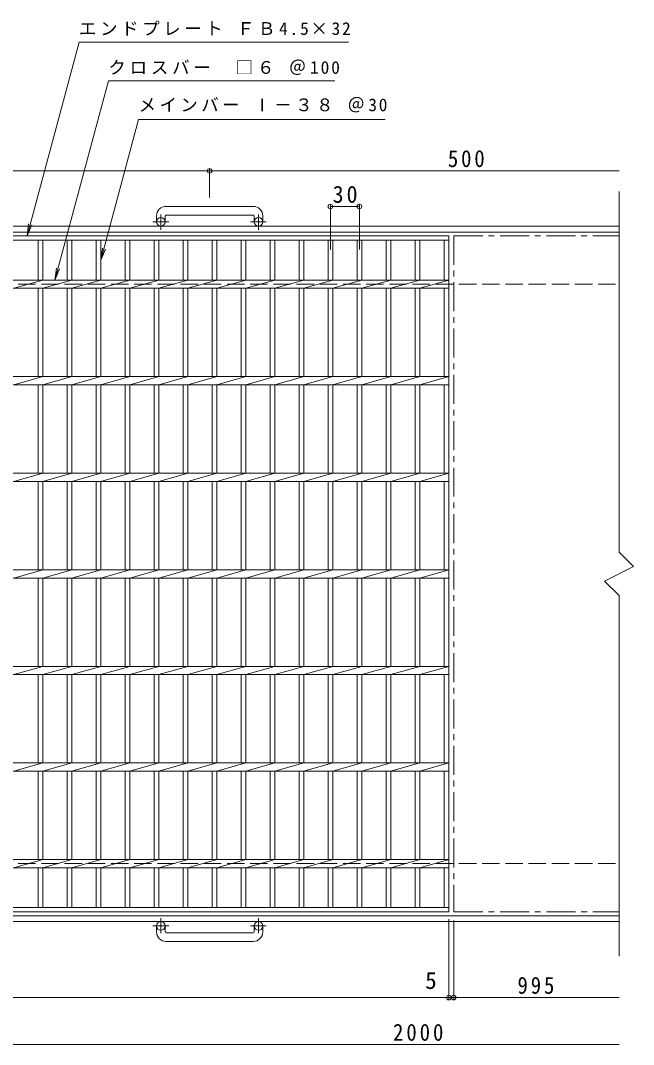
# Model space of a CAD drawing. Units: millimetres, scale not verified. Extents: x -918 to 995, y -824 to 816.
# Drawn here: x -311 to 323, y -244 to 816 of the extents above; entities that cross this region are included whole.
import ezdxf
from ezdxf.enums import TextEntityAlignment as Align

# ---------------------------------------------------------------- set-up
doc = ezdxf.new("R2010")
doc.units = ezdxf.units.MM
doc.header["$LTSCALE"] = 6
doc.header["$PDMODE"] = 32
doc.header["$PDSIZE"] = 4.8
doc.linetypes.add('CHAIN1', pattern=[8, 5, -1, 1, -1])
doc.linetypes.add('DASHED3', pattern=[4, 3, -1])
for name, color, linetype, lineweight in [('B-1_ピット', 2, 'Continuous', 9), ('B-2_蓋', 3, 'Continuous', 9), ('B-4_寸法', 7, 'Continuous', 9)]:
    doc.layers.add(name, color=color, linetype=linetype, lineweight=lineweight)
doc.styles.add('ＭＳ ゴシック', font='')
doc.styles.get('ＭＳ ゴシック').set_extended_font_data('MS Gothic')

msp = doc.modelspace()

# ---------------------------------------------------------------- linework, layer by layer
at = {"layer": 'B-1_ピット', "linetype": 'CHAIN1'}
for p, q in [((-165.652, 599.8), (-165.652, 615.399)), ((-64.652, 599.8), (-64.652, 615.399)), ((-157.489, 607.908), (-173.896, 607.908)), ((-56.489, 607.908), (-72.896, 607.908)), ((-165.652, -112.986), (-165.652, -128.583)), ((-64.652, -112.986), (-64.652, -128.583)), ((-157.489, -121.093), (-173.896, -121.093)), ((-56.489, -121.093), (-72.896, -121.093))]:
    msp.add_line(p, q, dxfattribs=at)
at = {"layer": 'B-1_ピット'}
for p, q in [((-160.153, 615.008), (-70.152, 615.008)), ((-70.152, 624.008), (-160.152, 624.008)), ((-170.152, 614.008), (-170.152, 607.908)), ((-161.152, 614.008), (-161.152, 607.908)), ((-69.152, 614.008), (-69.152, 607.908)), ((-60.152, 614.008), (-60.152, 607.908)), ((-865.152, 603.408), (308.403, 603.408)), ((-865.152, 597.408), (308.403, 597.408)), ((-865.152, -110.592), (308.403, -110.592)), ((-865.152, -116.592), (308.403, -116.592)), ((-170.152, -127.193), (-170.152, -121.093)), ((-161.152, -127.193), (-161.152, -121.093)), ((-69.152, -127.193), (-69.152, -121.093)), ((-60.152, -127.193), (-60.152, -121.093)), ((-160.153, -128.193), (-70.152, -128.193)), ((-70.152, -137.193), (-160.152, -137.193))]:
    msp.add_line(p, q, dxfattribs=at)
at = {"layer": 'B-1_ピット', "linetype": 'DASHED3'}
for p, q in [((-865.152, 543.408), (308.403, 543.408)), ((-865.152, -56.593), (308.403, -56.593))]:
    msp.add_line(p, q, dxfattribs=at)
at = {"layer": 'B-1_ピット'}
for centre in [(-165.652, 607.908), (-64.652, 607.908), (-165.652, -121.093), (-64.652, -121.093)]:
    msp.add_circle(centre, 4.5, dxfattribs=at)
for centre, radius, start, end in [((-160.152, 614.008), 10, 90, 180), ((-160.153, 614.008), 1, 90, 180), ((-70.152, 614.008), 10, 0, 90), ((-70.152, 614.008), 1, 0, 90), ((-160.152, -127.193), 10, 180, 270), ((-160.153, -127.193), 1, 180, 270), ((-70.152, -127.193), 10, 270, 0), ((-70.152, -127.193), 1, 270, 0)]:
    msp.add_arc(centre, radius, start, end, dxfattribs=at)
at = {"layer": 'B-2_蓋'}
for p, q in [((308.403, 639.385), (308.403, 265.908)), ((-862.652, 593.408), (132.348, 593.408)), ((-862.652, 588.908), (132.348, 588.908)), ((-292.652, 588.908), (-292.652, 547.648)), ((-287.652, 588.908), (-287.652, 547.648)), ((-262.652, 588.908), (-262.652, 547.648)), ((-257.652, 588.908), (-257.652, 547.648)), ((-232.652, 588.908), (-232.652, 547.648)), ((-227.652, 588.908), (-227.652, 547.648)), ((-202.652, 588.908), (-202.652, 547.648)), ((-197.652, 588.908), (-197.652, 547.648)), ((-172.652, 588.908), (-172.652, 547.648)), ((-167.653, 588.908), (-167.653, 547.648)), ((-142.652, 588.908), (-142.652, 547.648)), ((-137.652, 588.908), (-137.652, 547.648)), ((-112.652, 588.908), (-112.652, 547.648)), ((-107.652, 588.908), (-107.652, 547.648)), ((-82.652, 588.908), (-82.652, 547.648)), ((-77.652, 588.908), (-77.652, 547.648)), ((-52.652, 588.908), (-52.652, 547.648)), ((-47.652, 588.908), (-47.652, 547.648)), ((-22.652, 588.908), (-22.652, 547.648)), ((-17.652, 588.908), (-17.652, 547.648)), ((7.348, 588.908), (7.348, 547.648)), ((12.348, 588.908), (12.348, 547.648)), ((37.349, 588.908), (37.349, 547.648)), ((42.348, 588.908), (42.348, 547.648)), ((67.348, 588.908), (67.348, 547.648)), ((72.348, 588.908), (72.348, 547.648)), ((97.348, 588.908), (97.348, 547.648)), ((102.348, 588.908), (102.348, 547.648)), ((127.348, 588.908), (127.348, 547.648)), ((132.348, 593.408), (132.348, -106.592)), ((-862.652, 547.648), (132.348, 547.648)), ((-287.652, 547.648), (-317.652, 539.169)), ((-257.652, 547.648), (-287.652, 539.169)), ((-227.652, 547.648), (-257.652, 539.169)), ((-197.652, 547.648), (-227.652, 539.169)), ((-167.652, 547.648), (-197.652, 539.169)), ((-137.652, 547.648), (-167.653, 539.169)), ((-107.652, 547.648), (-137.652, 539.169)), ((-77.652, 547.648), (-107.652, 539.169)), ((-47.652, 547.648), (-77.652, 539.169)), ((-17.652, 547.648), (-47.652, 539.169)), ((12.348, 547.648), (-17.652, 539.169)), ((42.348, 547.648), (12.348, 539.169)), ((72.348, 547.648), (42.348, 539.169)), ((102.348, 547.648), (72.348, 539.169)), ((132.348, 547.648), (102.348, 539.169)), ((-862.652, 539.169), (132.348, 539.169)), ((-292.652, 539.169), (-292.652, 447.649)), ((-287.652, 539.169), (-287.652, 447.649)), ((-262.652, 539.169), (-262.652, 447.649)), ((-257.652, 539.169), (-257.652, 447.649)), ((-232.652, 539.169), (-232.652, 447.649)), ((-227.652, 539.169), (-227.652, 447.649)), ((-202.652, 539.169), (-202.652, 447.649)), ((-197.652, 539.169), (-197.652, 447.649)), ((-172.652, 539.169), (-172.652, 447.649)), ((-167.653, 539.169), (-167.653, 447.649)), ((-142.652, 539.169), (-142.652, 447.649)), ((-137.652, 539.169), (-137.652, 447.649)), ((-112.652, 539.169), (-112.652, 447.649)), ((-107.652, 539.169), (-107.652, 447.649)), ((-82.652, 539.169), (-82.652, 447.649)), ((-77.652, 539.169), (-77.652, 447.649)), ((-52.652, 539.169), (-52.652, 447.649)), ((-47.652, 539.169), (-47.652, 447.649)), ((-22.652, 539.169), (-22.652, 447.649)), ((-17.652, 539.169), (-17.652, 447.649)), ((7.348, 539.169), (7.348, 447.649)), ((12.348, 539.169), (12.348, 447.649)), ((37.349, 539.169), (37.349, 447.649)), ((42.348, 539.169), (42.348, 447.649)), ((67.348, 539.169), (67.348, 447.649)), ((72.348, 539.169), (72.348, 447.649)), ((97.348, 539.169), (97.348, 447.649)), ((102.348, 539.169), (102.348, 447.649)), ((127.348, 539.169), (127.348, 447.649)), ((-862.652, 447.649), (132.348, 447.649)), ((-287.652, 447.649), (-317.652, 439.168)), ((-257.652, 447.649), (-287.652, 439.168)), ((-227.652, 447.649), (-257.652, 439.168)), ((-197.652, 447.649), (-227.652, 439.168)), ((-167.652, 447.649), (-197.652, 439.168)), ((-137.652, 447.649), (-167.653, 439.168)), ((-107.652, 447.649), (-137.652, 439.168)), ((-77.652, 447.649), (-107.652, 439.168)), ((-47.652, 447.649), (-77.652, 439.168)), ((-17.652, 447.649), (-47.652, 439.168)), ((12.348, 447.649), (-17.652, 439.168)), ((42.348, 447.649), (12.348, 439.168)), ((72.348, 447.649), (42.348, 439.168)), ((102.348, 447.649), (72.348, 439.168)), ((132.348, 447.649), (102.348, 439.168)), ((-862.652, 439.168), (132.348, 439.168)), ((-292.652, 439.168), (-292.652, 347.649)), ((-287.652, 439.168), (-287.652, 347.649)), ((-262.652, 439.168), (-262.652, 347.649)), ((-257.652, 439.168), (-257.652, 347.649)), ((-232.652, 439.168), (-232.652, 347.649)), ((-227.652, 439.168), (-227.652, 347.649)), ((-202.652, 439.168), (-202.652, 347.649)), ((-197.652, 439.168), (-197.652, 347.649)), ((-172.652, 439.168), (-172.652, 347.649)), ((-167.653, 439.168), (-167.653, 347.649)), ((-142.652, 439.168), (-142.652, 347.649)), ((-137.652, 439.168), (-137.652, 347.649)), ((-112.652, 439.168), (-112.652, 347.649)), ((-107.652, 439.168), (-107.652, 347.649)), ((-82.652, 439.168), (-82.652, 347.649)), ((-77.652, 439.168), (-77.652, 347.649)), ((-52.652, 439.168), (-52.652, 347.649)), ((-47.652, 439.168), (-47.652, 347.649)), ((-22.652, 439.168), (-22.652, 347.649)), ((-17.652, 439.168), (-17.652, 347.649)), ((7.348, 439.168), (7.348, 347.649)), ((12.348, 439.168), (12.348, 347.649)), ((37.349, 439.168), (37.349, 347.649)), ((42.348, 439.168), (42.348, 347.649)), ((67.348, 439.168), (67.348, 347.649)), ((72.348, 439.168), (72.348, 347.649)), ((97.348, 439.168), (97.348, 347.649)), ((102.348, 439.168), (102.348, 347.649)), ((127.348, 439.168), (127.348, 347.649)), ((-862.652, 347.649), (132.348, 347.649)), ((-287.652, 347.649), (-317.652, 339.168)), ((-257.652, 347.649), (-287.652, 339.168)), ((-227.652, 347.649), (-257.652, 339.168)), ((-197.652, 347.649), (-227.652, 339.168)), ((-167.652, 347.649), (-197.652, 339.168)), ((-137.652, 347.649), (-167.653, 339.168)), ((-107.652, 347.649), (-137.652, 339.168)), ((-77.652, 347.649), (-107.652, 339.168)), ((-47.652, 347.649), (-77.652, 339.168)), ((-17.652, 347.649), (-47.652, 339.168)), ((12.348, 347.649), (-17.652, 339.168)), ((42.348, 347.649), (12.348, 339.168)), ((72.348, 347.649), (42.348, 339.168)), ((102.348, 347.649), (72.348, 339.168)), ((132.348, 347.649), (102.348, 339.168)), ((-862.652, 339.168), (132.348, 339.168)), ((-292.652, 339.168), (-292.652, 247.649)), ((-287.652, 339.168), (-287.652, 247.649)), ((-262.652, 339.168), (-262.652, 247.649)), ((-257.652, 339.168), (-257.652, 247.649)), ((-232.652, 339.168), (-232.652, 247.649)), ((-227.652, 339.168), (-227.652, 247.649)), ((-202.652, 339.168), (-202.652, 247.649)), ((-197.652, 339.168), (-197.652, 247.649)), ((-172.652, 339.168), (-172.652, 247.649)), ((-167.653, 339.168), (-167.653, 247.649)), ((-142.652, 339.168), (-142.652, 247.649)), ((-137.652, 339.168), (-137.652, 247.649)), ((-112.652, 339.168), (-112.652, 247.649)), ((-107.652, 339.168), (-107.652, 247.649)), ((-82.652, 339.168), (-82.652, 247.649)), ((-77.652, 339.168), (-77.652, 247.649)), ((-52.652, 339.168), (-52.652, 247.649)), ((-47.652, 339.168), (-47.652, 247.649)), ((-22.652, 339.168), (-22.652, 247.649)), ((-17.652, 339.168), (-17.652, 247.649)), ((7.348, 339.168), (7.348, 247.649)), ((12.348, 339.168), (12.348, 247.649)), ((37.349, 339.168), (37.349, 247.649)), ((42.348, 339.168), (42.348, 247.649)), ((67.348, 339.168), (67.348, 247.649)), ((72.348, 339.168), (72.348, 247.649)), ((97.348, 339.168), (97.348, 247.649)), ((102.348, 339.168), (102.348, 247.649)), ((127.348, 339.168), (127.348, 247.649)), ((-287.652, 247.649), (-317.652, 239.168)), ((-257.652, 247.649), (-287.652, 239.168)), ((-227.652, 247.649), (-257.652, 239.168)), ((-197.652, 247.649), (-227.652, 239.168)), ((-167.652, 247.649), (-197.652, 239.168)), ((-137.652, 247.649), (-167.653, 239.168)), ((-107.652, 247.649), (-137.652, 239.168)), ((-77.652, 247.649), (-107.652, 239.168)), ((-47.652, 247.649), (-77.652, 239.168)), ((-17.652, 247.649), (-47.652, 239.168)), ((12.348, 247.649), (-17.652, 239.168)), ((42.348, 247.649), (12.348, 239.168)), ((72.348, 247.649), (42.348, 239.168)), ((102.348, 247.649), (72.348, 239.168)), ((-862.652, 239.168), (132.348, 239.168)), ((-292.652, 239.168), (-292.652, 147.649)), ((-287.652, 239.168), (-287.652, 147.649)), ((-262.652, 239.168), (-262.652, 147.649)), ((-257.652, 239.168), (-257.652, 147.649)), ((-232.652, 239.168), (-232.652, 147.649)), ((-227.652, 239.168), (-227.652, 147.649)), ((-202.652, 239.168), (-202.652, 147.649)), ((-197.652, 239.168), (-197.652, 147.649)), ((-172.652, 239.168), (-172.652, 147.649)), ((-167.653, 239.168), (-167.653, 147.649)), ((-142.652, 239.168), (-142.652, 147.649)), ((-137.652, 239.168), (-137.652, 147.649)), ((-112.652, 239.168), (-112.652, 147.649)), ((-107.652, 239.168), (-107.652, 147.649)), ((-82.652, 239.168), (-82.652, 147.649)), ((-77.652, 239.168), (-77.652, 147.649)), ((-52.652, 239.168), (-52.652, 147.649)), ((-47.652, 239.168), (-47.652, 147.649)), ((-22.652, 239.168), (-22.652, 147.649)), ((-17.652, 239.168), (-17.652, 147.649)), ((7.348, 239.168), (7.348, 147.649)), ((12.348, 239.168), (12.348, 147.649)), ((37.349, 239.168), (37.349, 147.649)), ((42.348, 239.168), (42.348, 147.649)), ((67.348, 239.168), (67.348, 147.649)), ((72.348, 239.168), (72.348, 147.649)), ((97.348, 239.168), (97.348, 147.649)), ((102.348, 239.168), (102.348, 147.649)), ((127.348, 239.168), (127.348, 147.649)), ((308.403, 220.908), (308.403, -152.57)), ((-862.652, 139.168), (132.348, 139.168)), ((-287.652, 147.649), (-317.652, 139.168)), ((-292.652, 139.168), (-292.652, 47.649)), ((-257.652, 147.649), (-287.652, 139.168)), ((-287.652, 139.168), (-287.652, 47.649)), ((-262.652, 139.168), (-262.652, 47.649)), ((-227.652, 147.649), (-257.652, 139.168)), ((-257.652, 139.168), (-257.652, 47.649)), ((-232.652, 139.168), (-232.652, 47.649)), ((-197.652, 147.649), (-227.652, 139.168)), ((-227.652, 139.168), (-227.652, 47.649)), ((-202.652, 139.168), (-202.652, 47.649)), ((-167.652, 147.649), (-197.652, 139.168)), ((-197.652, 139.168), (-197.652, 47.649)), ((-172.652, 139.168), (-172.652, 47.649)), ((-137.652, 147.649), (-167.653, 139.168)), ((-167.653, 139.168), (-167.653, 47.649)), ((-142.652, 139.168), (-142.652, 47.649)), ((-107.652, 147.649), (-137.652, 139.168)), ((-137.652, 139.168), (-137.652, 47.649)), ((-112.652, 139.168), (-112.652, 47.649)), ((-77.652, 147.649), (-107.652, 139.168)), ((-107.652, 139.168), (-107.652, 47.649)), ((-82.652, 139.168), (-82.652, 47.649)), ((-47.652, 147.649), (-77.652, 139.168)), ((-77.652, 139.168), (-77.652, 47.649)), ((-52.652, 139.168), (-52.652, 47.649)), ((-17.652, 147.649), (-47.652, 139.168)), ((-47.652, 139.168), (-47.652, 47.649)), ((-22.652, 139.168), (-22.652, 47.649)), ((12.348, 147.649), (-17.652, 139.168)), ((-17.652, 139.168), (-17.652, 47.649)), ((7.348, 139.168), (7.348, 47.649)), ((42.348, 147.649), (12.348, 139.168)), ((12.348, 139.168), (12.348, 47.649)), ((37.349, 139.168), (37.349, 47.649)), ((72.348, 147.649), (42.348, 139.168)), ((42.348, 139.168), (42.348, 47.649)), ((67.348, 139.168), (67.348, 47.649)), ((102.348, 147.649), (72.348, 139.168)), ((72.348, 139.168), (72.348, 47.649)), ((97.348, 139.168), (97.348, 47.649)), ((102.348, 139.168), (102.348, 47.649)), ((127.348, 139.168), (127.348, 47.649)), ((-287.652, 47.649), (-317.652, 39.168)), ((-257.652, 47.649), (-287.652, 39.168)), ((-227.652, 47.649), (-257.652, 39.168)), ((-197.652, 47.649), (-227.652, 39.168)), ((-167.652, 47.649), (-197.652, 39.168)), ((-137.652, 47.649), (-167.653, 39.168)), ((-107.652, 47.649), (-137.652, 39.168)), ((-77.652, 47.649), (-107.652, 39.168)), ((-47.652, 47.649), (-77.652, 39.168)), ((-17.652, 47.649), (-47.652, 39.168)), ((12.348, 47.649), (-17.652, 39.168)), ((42.348, 47.649), (12.348, 39.168)), ((72.348, 47.649), (42.348, 39.168)), ((102.348, 47.649), (72.348, 39.168)), ((-862.652, 39.168), (132.348, 39.168)), ((-292.652, 39.168), (-292.652, -52.351)), ((-287.652, 39.168), (-287.652, -52.351)), ((-262.652, 39.168), (-262.652, -52.351)), ((-257.652, 39.168), (-257.652, -52.351)), ((-232.652, 39.168), (-232.652, -52.351)), ((-227.652, 39.168), (-227.652, -52.351)), ((-202.652, 39.168), (-202.652, -52.351)), ((-197.652, 39.168), (-197.652, -52.351)), ((-172.652, 39.168), (-172.652, -52.351)), ((-167.653, 39.168), (-167.653, -52.351)), ((-142.652, 39.168), (-142.652, -52.351)), ((-137.652, 39.168), (-137.652, -52.351)), ((-112.652, 39.168), (-112.652, -52.351)), ((-107.652, 39.168), (-107.652, -52.351)), ((-82.652, 39.168), (-82.652, -52.351)), ((-77.652, 39.168), (-77.652, -52.351)), ((-52.652, 39.168), (-52.652, -52.351)), ((-47.652, 39.168), (-47.652, -52.351)), ((-22.652, 39.168), (-22.652, -52.351)), ((-17.652, 39.168), (-17.652, -52.351)), ((7.348, 39.168), (7.348, -52.351)), ((12.348, 39.168), (12.348, -52.351)), ((37.349, 39.168), (37.349, -52.351)), ((42.348, 39.168), (42.348, -52.351)), ((67.348, 39.168), (67.348, -52.351)), ((72.348, 39.168), (72.348, -52.351)), ((97.348, 39.168), (97.348, -52.351)), ((102.348, 39.168), (102.348, -52.351)), ((127.348, 39.168), (127.348, -52.351)), ((-862.652, -52.351), (132.348, -52.351)), ((-287.652, -52.351), (-317.652, -60.832)), ((-257.652, -52.351), (-287.652, -60.832)), ((-227.652, -52.351), (-257.652, -60.832)), ((-197.652, -52.351), (-227.652, -60.832)), ((-167.652, -52.351), (-197.652, -60.832)), ((-137.652, -52.351), (-167.653, -60.832)), ((-107.652, -52.351), (-137.652, -60.832)), ((-77.652, -52.351), (-107.652, -60.832)), ((-47.652, -52.351), (-77.652, -60.832)), ((-17.652, -52.351), (-47.652, -60.832)), ((12.348, -52.351), (-17.652, -60.832)), ((42.348, -52.351), (12.348, -60.832)), ((72.348, -52.351), (42.348, -60.832)), ((102.348, -52.351), (72.348, -60.832)), ((132.348, -52.351), (102.348, -60.832)), ((-862.652, -60.832), (132.348, -60.832)), ((-292.652, -60.832), (-292.652, -102.092)), ((-287.652, -60.832), (-287.652, -102.092)), ((-262.652, -60.832), (-262.652, -102.092)), ((-257.652, -60.832), (-257.652, -102.092)), ((-232.652, -60.832), (-232.652, -102.092)), ((-227.652, -60.832), (-227.652, -102.092)), ((-202.652, -60.832), (-202.652, -102.092)), ((-197.652, -60.832), (-197.652, -102.092)), ((-172.652, -60.832), (-172.652, -102.092)), ((-167.653, -60.832), (-167.653, -102.092)), ((-142.652, -60.832), (-142.652, -102.092)), ((-137.652, -60.832), (-137.652, -102.092)), ((-112.652, -60.832), (-112.652, -102.092)), ((-107.652, -60.832), (-107.652, -102.092)), ((-82.652, -60.832), (-82.652, -102.092)), ((-77.652, -60.832), (-77.652, -102.092)), ((-52.652, -60.832), (-52.652, -102.092)), ((-47.652, -60.832), (-47.652, -102.092)), ((-22.652, -60.832), (-22.652, -102.092)), ((-17.652, -60.832), (-17.652, -102.092)), ((7.348, -60.832), (7.348, -102.092)), ((12.348, -60.832), (12.348, -102.092)), ((37.349, -60.832), (37.349, -102.092)), ((42.348, -60.832), (42.348, -102.092)), ((67.348, -60.832), (67.348, -102.092)), ((72.348, -60.832), (72.348, -102.092)), ((97.348, -60.832), (97.348, -102.092)), ((102.348, -60.832), (102.348, -102.092)), ((127.348, -60.832), (127.348, -102.092)), ((132.348, -102.092), (-862.652, -102.092)), ((132.348, -106.592), (-862.652, -106.592))]:
    msp.add_line(p, q, dxfattribs=at)
at = {"layer": 'B-2_蓋', "linetype": 'CHAIN1'}
for p, q in [((137.348, 593.408), (137.348, -106.592)), ((137.348, 593.408), (308.403, 593.408)), ((137.348, -106.592), (308.403, -106.592))]:
    msp.add_line(p, q, dxfattribs=at)
at = {"layer": 'B-2_蓋'}
for points in [[(308.403, 265.908), (323.403, 250.908), (293.403, 235.908), (308.403, 220.908)], [(-862.652, 247.649), (132.348, 247.649), (102.348, 239.168)], [(-862.652, 147.649), (132.348, 147.649), (102.348, 139.168)], [(-862.652, 47.649), (132.348, 47.649), (102.348, 39.168)]]:
    msp.add_lwpolyline(points, dxfattribs=at)
at = {"layer": 'B-4_寸法'}
for p, q in [((-275.152, 547.648), (-219.858, 754.009)), ((-219.858, 754.009), (14.363, 754.009)), ((-227.652, 568.278), (-188.604, 714.009)), ((-188.604, 714.009), (66.618, 714.009)), ((-615.152, 660.793), (-115.152, 660.793)), ((-115.152, 633.008), (-115.152, 662.593)), ((-115.152, 660.793), (308.403, 660.793)), ((9.848, 579.428), (9.848, 625.623)), ((39.848, 579.428), (39.848, 625.623)), ((9.848, 623.823), (39.848, 623.823)), ((-304.019, 593.408), (-302.388, 605.801)), ((-304.019, 593.408), (-299.236, 604.957)), ((-227.652, 568.278), (-226.021, 580.671)), ((-227.652, 568.278), (-222.869, 579.827)), ((-275.152, 547.648), (-273.521, 560.041)), ((-275.152, 547.648), (-270.369, 559.197)), ((132.348, -114.092), (132.348, -172.745)), ((132.348, -115.592), (132.348, -197.04)), ((137.348, -115.592), (137.348, -197.04)), ((-918.295, -195.24), (132.348, -195.24)), ((132.348, -195.24), (137.348, -195.24)), ((137.348, -195.24), (308.403, -195.24)), ((-865.152, -243.889), (308.403, -243.889))]:
    msp.add_line(p, q, dxfattribs=at)
msp.add_lwpolyline([(-304.019, 593.408), (-250.268, 794.009), (28.432, 794.009)], dxfattribs=at)
for p in [(-115.152, 660.793), (9.848, 623.823), (39.848, 623.823), (132.348, -195.24), (137.348, -195.24)]:
    msp.add_point(p, dxfattribs=at)

# ---------------------------------------------------------------- texts
at = {"layer": 'B-4_寸法', "color": 2, "style": 'ＭＳ ゴシック'}
msp.add_text('5', height=17.6, dxfattribs=at).set_placement((107.827, -191.64), align=Align.BOTTOM_LEFT)
at = {"layer": 'B-4_寸法', "char_height": 13.2, "attachment_point": 7, "style": 'ＭＳ ゴシック'}
for s, insert in [('\\T1.21;エンドプレート\\~ＦＢ4.5×32', (-250.268, 800.722)), ('\\T1.22;クロスバー\\~\\~□６\\~＠100', (-219.858, 759.998)), ('\\T1.2;メインバー\\~Ⅰ－３８\\~＠30', (-188.604, 721.244))]:
    msp.add_mtext(s, dxfattribs=dict(at, insert=insert))
at = {"layer": 'B-4_寸法', "color": 2, "char_height": 17.6, "attachment_point": 7, "style": 'ＭＳ ゴシック'}
for s, insert in [('\\T1.27;\\W0.9;500', (131.311, 664.393)), ('\\T1.27;\\W0.95;30', (12.098, 627.423)), ('\\T1.27;\\W0.9;995', (203.375, -191.64)), ('\\T1.28;\\W0.9;2000', (74.56, -240.289))]:
    msp.add_mtext(s, dxfattribs=dict(at, insert=insert))

doc.saveas('drawing.dxf')
